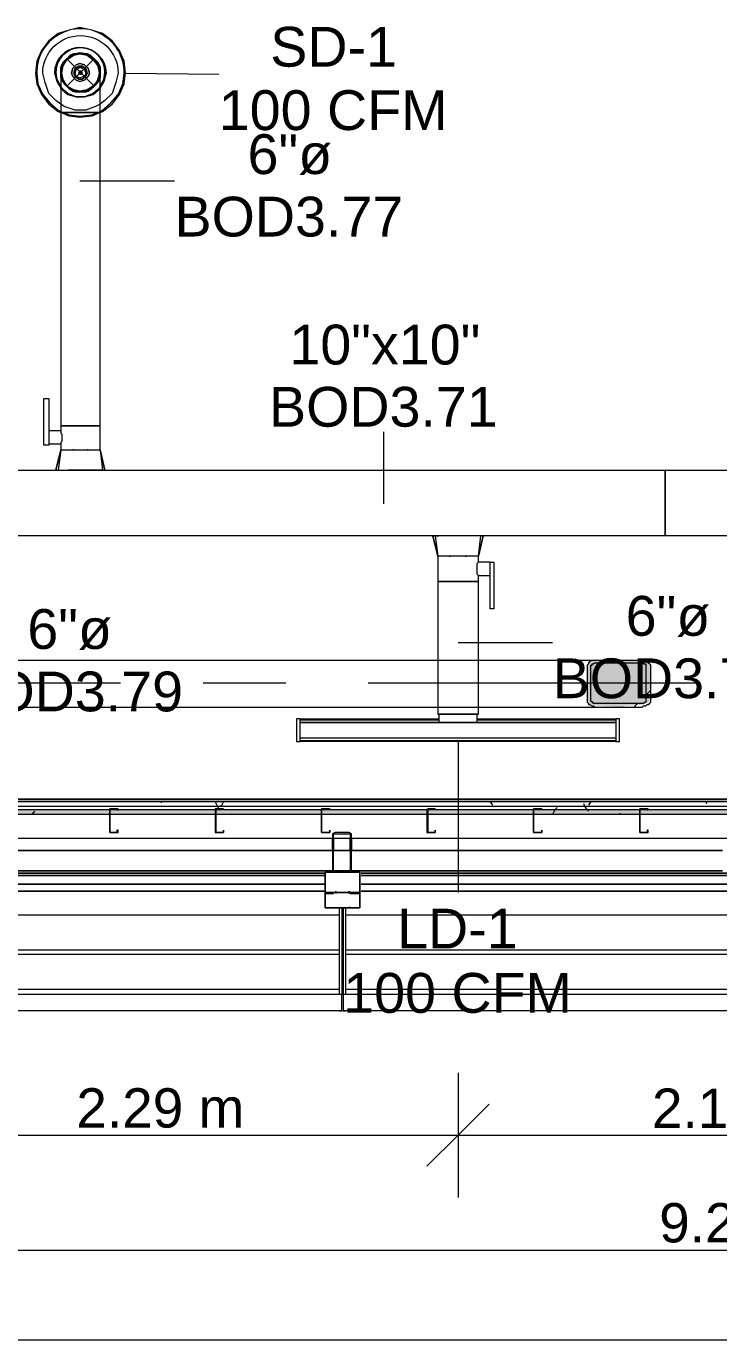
# Model space of a CAD drawing. Header units: metres. Extents: x 39 to 278, y -7 to 151.
# Drawn here: x 48.13 to 50.78, y 9 to 14.03 of the extents above; entities that cross this region are included whole.
import ezdxf

# ---------------------------------------------------------------- set-up
doc = ezdxf.new("R2010")
doc.units = ezdxf.units.M
doc.layers.add('HVAC - Ductos', color=5, linetype='Continuous', lineweight=50)
doc.layers.add('PDF_Geometry', color=7, linetype='Continuous', true_color=0xaaaaaa)
doc.layers.add('PDF_Solid Fills', color=7, linetype='Continuous', true_color=0xffffff)
doc.layers.add('PDF_Text', color=7, linetype='Continuous')
doc.styles.add('PDF Helvetica', font='')
doc.styles.get('PDF Helvetica').set_extended_font_data('Helvetica')

msp = doc.modelspace()

# ---------------------------------------------------------------- hatches: boundary and pattern name
at = {"layer": 'PDF_Solid Fills', "lineweight": 0, "transparency": 33554559}
msp.add_hatch(color=256, dxfattribs=at).paths.add_polyline_path([(50.28, 11.5947), (50.2754, 11.5855), (50.2754, 11.4435), (50.28, 11.4435), (50.28, 11.4343), (50.2937, 11.4343), (50.3075, 11.4297), (50.4172, 11.4251), (50.4175, 11.4251), (50.4175, 11.4297), (50.4908, 11.4343), (50.5046, 11.4389), (50.5137, 11.4435), (50.5183, 11.5901), (50.5046, 11.6039), (50.2846, 11.6039)])
h = msp.add_hatch(color=256, dxfattribs=at)
h.paths.add_polyline_path([(46.8196, 11.0127), (46.8196, 11.031), (45.1878, 11.031), (45.1878, 11.0127)])
h.paths.add_polyline_path([(104.0706, 11.0127), (106.0827, 11.0127), (106.0827, 11.031), (104.0706, 11.031)])
h.paths.add_polyline_path([(104.0659, 11.0127), (104.0659, 11.031), (101.2289, 11.031), (101.2289, 11.0127)])
h.paths.add_polyline_path([(101.2243, 11.0127), (101.2243, 11.031), (99.1984, 11.031), (99.1984, 11.0127)])
h.paths.add_polyline_path([(99.1938, 11.0127), (99.1938, 11.031), (96.3568, 11.031), (96.3568, 11.0127)])
h.paths.add_polyline_path([(96.3522, 11.0127), (96.3522, 11.031), (94.3263, 11.031), (94.3263, 11.0127)])
h.paths.add_polyline_path([(94.3217, 11.0127), (94.3217, 11.031), (93.5151, 11.031), (93.5151, 11.0127)])
h.paths.add_polyline_path([(93.5105, 11.0127), (93.5105, 11.031), (91.4846, 11.031), (91.4846, 11.0127)])
h.paths.add_polyline_path([(91.4801, 11.0127), (91.4801, 11.031), (89.4542, 11.031), (89.4542, 11.0127)])
h.paths.add_polyline_path([(89.4496, 11.0127), (89.4496, 11.031), (88.6429, 11.031), (88.6429, 11.0127)])
h.paths.add_polyline_path([(88.6383, 11.0127), (88.6383, 11.031), (86.6125, 11.031), (86.6125, 11.0127)])
h.paths.add_polyline_path([(86.6079, 11.0127), (86.6079, 11.031), (84.582, 11.031), (84.582, 11.0127)])
h.paths.add_polyline_path([(84.5774, 11.0127), (84.5774, 11.031), (83.7708, 11.031), (83.7708, 11.0127)])
h.paths.add_polyline_path([(83.7662, 11.0127), (83.7662, 11.031), (81.7404, 11.031), (81.7404, 11.0127)])
h.paths.add_polyline_path([(81.7358, 11.0127), (81.7358, 11.031), (78.8986, 11.031), (78.8986, 11.0127)])
h.paths.add_polyline_path([(78.894, 11.0127), (78.894, 11.031), (76.8682, 11.031), (76.8682, 11.0127)])
h.paths.add_polyline_path([(76.8636, 11.0127), (76.8636, 11.031), (74.0265, 11.031), (74.0265, 11.0127)])
h.paths.add_polyline_path([(74.0219, 11.0127), (74.0219, 11.031), (71.9961, 11.031), (71.9961, 11.0127)])
h.paths.add_polyline_path([(71.9915, 11.0127), (71.9915, 11.031), (71.1848, 11.031), (71.1848, 11.0127)])
h.paths.add_polyline_path([(71.1802, 11.0127), (71.1802, 11.031), (69.1543, 11.031), (69.1543, 11.0127)])
h.paths.add_polyline_path([(69.1497, 11.0127), (69.1497, 11.031), (67.1239, 11.031), (67.1239, 11.0127)])
h.paths.add_polyline_path([(67.1193, 11.0127), (67.1193, 11.031), (66.3127, 11.031), (66.3127, 11.0127)])
h.paths.add_polyline_path([(66.3081, 11.0127), (66.3081, 11.031), (64.2822, 11.031), (64.2822, 11.0127)])
h.paths.add_polyline_path([(64.2776, 11.0127), (64.2776, 11.031), (62.2518, 11.031), (62.2518, 11.0127)])
h.paths.add_polyline_path([(62.2472, 11.0127), (62.2472, 11.031), (61.4405, 11.031), (61.4405, 11.0127)])
h.paths.add_polyline_path([(61.436, 11.0127), (61.436, 11.031), (59.4101, 11.031), (59.4101, 11.0127)])
h.paths.add_polyline_path([(59.4055, 11.0127), (59.4055, 11.031), (56.5684, 11.031), (56.5684, 11.0127)])
h.paths.add_polyline_path([(56.5638, 11.0127), (56.5638, 11.031), (54.5379, 11.031), (54.5379, 11.0127)])
h.paths.add_polyline_path([(54.5333, 11.0127), (54.5333, 11.031), (51.6963, 11.031), (51.6963, 11.0127)])
h.paths.add_polyline_path([(51.6917, 11.0127), (51.6917, 11.031), (49.6658, 11.031), (49.6658, 11.0127)])
h.paths.add_polyline_path([(49.6612, 11.0127), (49.6612, 11.031), (48.8546, 11.031), (48.8546, 11.0127)])
h.paths.add_polyline_path([(48.85, 11.0127), (48.85, 11.031), (46.8241, 11.031), (46.8241, 11.0127)])
h = msp.add_hatch(color=256, dxfattribs=at)
h.paths.add_polyline_path([(49.3038, 10.9393), (49.3038, 10.9439), (49.2992, 10.9439)])
h.paths.add_polyline_path([(49.3038, 10.9347), (49.2992, 10.9347), (49.2992, 10.7926), (49.3725, 10.7926), (49.3725, 10.9347), (49.3679, 10.9347), (49.3679, 10.7972), (49.3038, 10.7972)])
h.paths.add_polyline_path([(49.3725, 10.9393), (49.3725, 10.9439), (49.3679, 10.9439)])
h.paths.add_polyline_path([(49.3633, 10.9393), (49.3633, 10.9439), (49.3083, 10.9439)])

# ---------------------------------------------------------------- linework, layer by layer
at = {"layer": 'HVAC - Ductos', "lineweight": 0}
for points in [[(48.2679, 12.4106), (48.2816, 12.4106), (48.2954, 12.4106), (48.3137, 12.4106), (48.332, 12.4106), (48.355, 12.4106), (48.3733, 12.4106), (48.387, 12.4106), (48.4008, 12.4106), (48.4054, 12.4106), (48.41, 12.4106), (48.41, 12.5023), (48.4054, 12.5023), (48.4008, 12.5023), (48.387, 12.5023), (48.3733, 12.5023), (48.355, 12.5023), (48.332, 12.5023), (48.3137, 12.5023), (48.2954, 12.5023), (48.2816, 12.5023), (48.2679, 12.5023), (48.2587, 12.5023), (48.2679, 12.5023), (48.2816, 12.5023), (48.2954, 12.5023), (48.3137, 12.5023), (48.332, 12.5023), (48.355, 12.5023), (48.3733, 12.5023), (48.387, 12.5023), (48.4008, 12.5023), (48.4054, 12.5023), (48.41, 12.5023), (48.41, 13.7031), (48.4191, 13.7077), (48.4558, 13.7352), (48.4833, 13.7719), (48.5016, 13.8131), (48.5062, 13.8543), (48.5016, 13.9002), (48.4833, 13.9414), (48.4558, 13.9781), (48.4191, 14.0056), (48.3779, 14.0193), (48.332, 14.0285), (48.2908, 14.0193), (48.2495, 14.0056), (48.2129, 13.9781), (48.1854, 13.9414), (48.167, 13.9002), (48.1625, 13.8543), (48.167, 13.8131), (48.1854, 13.7719), (48.2129, 13.7352), (48.2495, 13.7077), (48.2587, 13.7031), (48.2587, 12.5023), (48.2587, 12.4839), (48.2129, 12.4839), (48.2129, 12.4793), (48.2129, 12.4747), (48.2129, 12.4701), (48.2129, 12.4656), (48.2129, 12.4564), (48.2129, 12.4518), (48.2129, 12.4426), (48.2129, 12.4381), (48.2129, 12.4335), (48.2587, 12.4335), (48.2587, 12.4106), (48.2633, 12.4106), (48.2679, 12.4106), (48.277, 12.4106)], [(48.4054, 13.8864), (48.41, 13.8543), (48.4054, 13.8268), (48.387, 13.8039), (48.4054, 13.8268), (48.41, 13.8543), (48.41, 13.8498), (48.41, 13.836), (48.4008, 13.8176), (48.387, 13.8039), (48.3733, 13.7902), (48.355, 13.781), (48.332, 13.781), (48.3091, 13.7856), (48.3046, 13.7856), (48.2816, 13.8039), (48.2633, 13.8268), (48.2816, 13.8039), (48.3046, 13.7856), (48.332, 13.781), (48.3641, 13.7856), (48.3596, 13.7856), (48.332, 13.781), (48.3137, 13.781), (48.2954, 13.7902), (48.2816, 13.8039), (48.2679, 13.8176), (48.2587, 13.836), (48.2587, 13.8498), (48.2587, 13.8543), (48.2633, 13.8864), (48.2816, 13.9093), (48.3046, 13.9277), (48.332, 13.9323), (48.3641, 13.9277), (48.387, 13.9093), (48.3962, 13.891), (48.4054, 13.8727), (48.41, 13.8543), (48.4054, 13.836), (48.3962, 13.8176), (48.387, 13.8039), (48.3733, 13.7902), (48.355, 13.7856), (48.332, 13.781), (48.3137, 13.7856), (48.2954, 13.7902), (48.2816, 13.8039), (48.2725, 13.8176), (48.2633, 13.836), (48.2587, 13.8543), (48.2633, 13.8727), (48.2725, 13.891), (48.2816, 13.9093), (48.2954, 13.9185), (48.3137, 13.9277), (48.332, 13.9277), (48.355, 13.9277), (48.3733, 13.9185), (48.387, 13.9093), (48.3733, 13.9231), (48.355, 13.9277), (48.332, 13.9323), (48.3137, 13.9277), (48.2954, 13.9231), (48.2816, 13.9093), (48.2679, 13.8956), (48.2587, 13.8773), (48.2587, 13.8543), (48.2633, 13.8819)], [(48.2633, 13.8864), (48.2679, 13.8956), (48.2816, 13.9093), (48.2954, 13.9231), (48.3046, 13.9231), (48.3046, 13.9277), (48.3091, 13.9277), (48.3137, 13.9277), (48.332, 13.9323), (48.355, 13.9277), (48.3596, 13.9277), (48.3641, 13.9277), (48.3641, 13.9231), (48.3733, 13.9231), (48.387, 13.9093), (48.4008, 13.8956), (48.4054, 13.8864)], [(48.2679, 13.8314), (48.2633, 13.8543), (48.2679, 13.8819), (48.2816, 13.9048), (48.3091, 13.9231), (48.332, 13.9277), (48.3596, 13.9231), (48.3825, 13.9048), (48.4008, 13.8819), (48.4054, 13.8543), (48.4008, 13.8314), (48.41, 13.8543), (48.4008, 13.8819)], [(48.3, 13.9231), (48.2816, 13.9093), (48.2679, 13.8864), (48.2816, 13.9093), (48.3046, 13.9231), (48.3091, 13.9277), (48.332, 13.9323)], [(48.3046, 13.9231), (48.3046, 13.9277), (48.3091, 13.9277)], [(48.3091, 13.9231), (48.332, 13.9277), (48.3596, 13.9231)], [(48.3366, 13.9323), (48.3596, 13.9277), (48.3641, 13.9231), (48.387, 13.9093), (48.4008, 13.8864), (48.387, 13.9093), (48.3641, 13.9231)], [(48.3596, 13.9277), (48.3641, 13.9277), (48.3641, 13.9231)], [(48.2679, 13.8222), (48.2633, 13.8268), (48.2633, 13.8314), (48.2587, 13.8543), (48.2633, 13.8819), (48.2633, 13.8864)], [(48.2587, 13.8498), (48.2587, 13.8543), (48.2587, 13.8773), (48.2633, 13.8819), (48.2633, 13.8864), (48.2679, 13.8864), (48.2633, 13.8864), (48.2633, 13.8819)], [(48.2587, 13.8543), (48.2587, 13.8543)], [(48.2587, 13.8543), (48.2633, 13.8268), (48.2587, 13.8543)], [(48.2587, 13.8543), (48.2587, 13.8498), (48.2587, 13.8314), (48.2587, 13.8039), (48.2587, 13.7627), (48.2587, 13.7214), (48.2587, 13.7031), (48.2679, 13.7031), (48.2816, 13.7031), (48.2954, 13.7031), (48.3137, 13.7031), (48.332, 13.7031), (48.355, 13.7031), (48.3733, 13.7031), (48.387, 13.7031), (48.4008, 13.7031), (48.4054, 13.7031), (48.41, 13.7031), (48.41, 13.7489), (48.41, 13.7856), (48.41, 13.8222), (48.41, 13.8452), (48.41, 13.8543)], [(48.4054, 13.8819), (48.4054, 13.8864), (48.4008, 13.8864), (48.4054, 13.8864), (48.4054, 13.8819), (48.41, 13.8773), (48.41, 13.8543), (48.41, 13.8498)], [(48.41, 13.8543), (48.41, 13.8543)], [(48.5062, 13.8543), (48.8637, 13.8498)], [(48.3641, 13.7902), (48.387, 13.8039), (48.4008, 13.8268), (48.3825, 13.8039), (48.3596, 13.7902), (48.332, 13.7856), (48.3091, 13.7902), (48.2816, 13.8039), (48.2679, 13.8268), (48.2816, 13.8039), (48.3046, 13.7902)], [(48.3046, 13.7856), (48.332, 13.781), (48.3641, 13.7856), (48.387, 13.8039), (48.3641, 13.7856)], [(48.4054, 13.8314), (48.4054, 13.8268), (48.4008, 13.8222)], [(48.3046, 13.7856), (48.3046, 13.7856)], [(48.3641, 13.7856), (48.3641, 13.7856)], [(48.41, 13.7352), (48.3916, 13.726), (48.355, 13.7122), (48.3137, 13.7122), (48.2725, 13.726), (48.2587, 13.7352)], [(48.2587, 13.7077), (48.2908, 13.6939), (48.332, 13.6893), (48.3779, 13.6939), (48.41, 13.7077)], [(48.41, 13.7031), (48.3779, 13.6893), (48.332, 13.6847), (48.2908, 13.6893), (48.2587, 13.7031)], [(48.41, 13.7031), (48.4054, 13.7031), (48.4008, 13.7031), (48.387, 13.7031), (48.3733, 13.7031), (48.355, 13.7031), (48.332, 13.7031), (48.3137, 13.7031), (48.2954, 13.7031), (48.2816, 13.7031), (48.2679, 13.7031), (48.2587, 13.7031)], [(48.332, 13.4418), (48.6941, 13.4418)], [(48.2587, 12.4839), (48.2587, 12.4793), (48.2587, 12.4747), (48.2633, 12.4701), (48.2633, 12.461), (48.2633, 12.4518), (48.2633, 12.4426), (48.2587, 12.4381), (48.2587, 12.4335)], [(49.4962, 12.2043), (49.4962, 12.4793)], [(48.2403, 12.3327), (48.2587, 12.4106), (48.2403, 12.3327), (48.2449, 12.3327), (48.2495, 12.3327), (48.2587, 12.3327)], [(48.2587, 12.4106), (48.2495, 12.3327)], [(48.2633, 12.4106), (48.2633, 12.4106)], [(48.4008, 12.4106), (48.4054, 12.4106), (48.41, 12.4106), (48.4191, 12.3327), (48.4054, 12.3327), (48.387, 12.3327), (48.3825, 12.3327), (48.3779, 12.3327), (48.3687, 12.3327), (48.355, 12.3327), (48.3504, 12.3327), (48.3458, 12.3327), (48.3229, 12.3327), (48.3183, 12.3327), (48.3137, 12.3327), (48.3, 12.3327), (48.2908, 12.3327), (48.2862, 12.3327)], [(48.3, 12.4106), (48.3046, 12.4106), (48.3091, 12.4106), (48.3046, 12.4106)], [(48.332, 12.4106), (48.3366, 12.4106)], [(48.3641, 12.4106), (48.3596, 12.4106), (48.3641, 12.4106), (48.3687, 12.4106)], [(48.387, 12.4106), (48.387, 12.4106)], [(48.4283, 12.3327), (48.41, 12.4106), (48.4283, 12.3327)], [(48.2403, 12.3327), (48.2403, 12.3327)], [(48.2633, 12.3327), (48.2816, 12.3327)], [(48.4237, 12.3327), (48.4283, 12.3327)], [(48.4283, 12.3327), (48.4283, 12.3327)], [(48.4283, 12.3327), (48.4283, 12.3327)], [(51.8704, 12.0806), (50.8621, 12.0806), (50.5733, 12.0806), (50.5733, 12.3327), (50.8621, 12.3327), (50.8621, 12.0806), (50.8621, 12.3327), (52.1271, 12.3327), (52.1271, 12.0806), (51.9346, 12.0806)], [(49.6842, 12.0806), (49.7025, 12.0027), (49.6842, 12.0806)], [(49.73, 12.0806), (49.7254, 12.0806), (49.7071, 12.0806), (49.6979, 12.0806), (49.6933, 12.0806), (49.7025, 12.0027)], [(49.6979, 12.0806), (49.7071, 12.0806)], [(49.8721, 12.0806), (49.8766, 12.0806), (49.8583, 12.0027), (49.8538, 12.0027), (49.8492, 12.0027), (49.8446, 12.0027), (49.8354, 12.0027), (49.8171, 12.0027), (49.7987, 12.0027), (49.7804, 12.0027), (49.7621, 12.0027), (49.7437, 12.0027), (49.7254, 12.0027), (49.7162, 12.0027), (49.7116, 12.0027), (49.7071, 12.0027), (49.7025, 12.0027), (49.7025, 11.9064), (49.7071, 11.9064), (49.7162, 11.9064), (49.7254, 11.9064), (49.7437, 11.9064), (49.7621, 11.9064), (49.7804, 11.9064), (49.7987, 11.9064), (49.8171, 11.9064), (49.8354, 11.9064), (49.8446, 11.9064), (49.8538, 11.9064), (49.8583, 11.9064), (49.8538, 11.9064), (49.8446, 11.9064), (49.8354, 11.9064), (49.8171, 11.9064), (49.7987, 11.9064), (49.7804, 11.9064), (49.7621, 11.9064), (49.7437, 11.9064), (49.7254, 11.9064), (49.7162, 11.9064), (49.7071, 11.9064), (49.7025, 11.9064), (49.7025, 11.3977), (49.7071, 11.3977), (49.7162, 11.3977), (49.7254, 11.3977), (49.7437, 11.3977), (49.7621, 11.3977), (49.7804, 11.3977), (49.7987, 11.3977), (49.8171, 11.3977), (49.8354, 11.3977), (49.8446, 11.3977), (49.8538, 11.3977), (49.8583, 11.3977), (49.8583, 11.9064), (49.8583, 11.9293), (49.9041, 11.9293), (49.9041, 11.9339), (49.9041, 11.9431), (49.9041, 11.9477), (49.9041, 11.9523), (49.9041, 11.9614), (49.9041, 11.966), (49.9041, 11.9705), (49.9041, 11.9751), (49.9041, 11.9797), (49.8583, 11.9797), (49.8583, 12.0027), (49.8675, 12.0806)], [(49.7621, 12.0806), (49.7575, 12.0806), (49.7483, 12.0806), (49.7391, 12.0806), (49.7346, 12.0806)], [(49.7941, 12.0806), (49.7666, 12.0806)], [(49.8583, 12.0027), (49.8766, 12.0806), (49.8721, 12.0806), (49.8629, 12.0806), (49.8538, 12.0806), (49.8354, 12.0806), (49.8262, 12.0806), (49.8216, 12.0806), (49.8125, 12.0806), (49.8033, 12.0806), (49.7987, 12.0806)], [(49.8583, 11.9293), (49.8538, 11.9339), (49.8538, 11.9431), (49.8538, 11.9477), (49.8538, 11.9569), (49.8538, 11.966), (49.8538, 11.9751), (49.8583, 11.9797)], [(49.7804, 11.6727), (50.1425, 11.6727)], [(49.1754, 11.3472), (49.1754, 11.3564), (49.1754, 11.3747), (49.1754, 11.3793), (49.7071, 11.3793)], [(49.8538, 11.3977), (49.8583, 11.3977)], [(49.8538, 11.3793), (50.3854, 11.3793), (50.3854, 11.3747), (50.3854, 11.3564), (50.3854, 11.3472)], [(49.7071, 11.3747), (49.1754, 11.3747)], [(49.1754, 11.3518), (49.1754, 11.3564), (49.1754, 11.361)], [(50.3854, 11.3747), (49.8538, 11.3747)], [(50.3854, 11.361), (50.3854, 11.3564), (50.3854, 11.3518)], [(50.3854, 11.3243), (50.3854, 11.3151), (50.3854, 11.2968), (50.3854, 11.2923), (49.1754, 11.2923), (49.1754, 11.2968), (49.1754, 11.3151), (49.1754, 11.3243)], [(49.1754, 11.3105), (49.1754, 11.3151), (49.1754, 11.3197)], [(49.1754, 11.2968), (50.3854, 11.2968)], [(49.7804, 11.2923), (49.7804, 10.7147)], [(50.3854, 11.3197), (50.3854, 11.3151), (50.3854, 11.3105)]]:
    msp.add_lwpolyline(points, dxfattribs=at)
for points in [[(48.41, 13.7077), (48.4191, 13.7122), (48.4512, 13.7397), (48.4788, 13.7719), (48.497, 13.8131), (48.5016, 13.8543, 1.013803), (48.167, 13.8543), (48.1716, 13.8131), (48.19, 13.7719), (48.2175, 13.7397), (48.2495, 13.7122), (48.2587, 13.7077)], [(48.2587, 13.7352), (48.2403, 13.7489), (48.2129, 13.7765), (48.1992, 13.8176), (48.19, 13.8543, -0.994134), (48.4788, 13.8543), (48.4696, 13.8176), (48.4558, 13.7765), (48.4283, 13.7489), (48.41, 13.7352)]]:
    msp.add_lwpolyline(points, format="xyb", dxfattribs=at)
for points in [[(48.4329, 13.8543), (48.4237, 13.8222), (48.41, 13.7993, 1.38958), (48.2358, 13.8543, -0.990107)], [(48.2403, 13.8543), (48.2449, 13.8222), (48.2587, 13.8039, -1.403685), (48.4283, 13.8543), (48.4237, 13.8222), (48.41, 13.8039, 1.403233)]]:
    msp.add_lwpolyline(points, format="xyb", close=True, dxfattribs=at)
for points in [[(48.4054, 13.8864), (48.387, 13.9093), (48.4008, 13.8956), (48.4054, 13.8773), (48.41, 13.8543), (48.4054, 13.8819)], [(48.2358, 13.8543), (48.2449, 13.8222), (48.2587, 13.7993), (48.2449, 13.8222)], [(48.3046, 13.8727), (48.3, 13.8543), (48.3046, 13.8727), (48.3183, 13.8864), (48.332, 13.891), (48.3504, 13.8864), (48.3641, 13.8727), (48.3687, 13.8543), (48.3641, 13.8727), (48.3504, 13.8864), (48.332, 13.891), (48.3183, 13.8864)], [(48.3641, 13.8406), (48.3687, 13.8543), (48.3641, 13.8406), (48.3504, 13.8268), (48.332, 13.8222), (48.3183, 13.8268), (48.3046, 13.8406), (48.3, 13.8543), (48.3046, 13.8406), (48.3183, 13.8268), (48.332, 13.8222), (48.3504, 13.8268)], [(48.3137, 13.8727), (48.3091, 13.8543), (48.3137, 13.8727), (48.3275, 13.8819), (48.3412, 13.8819), (48.355, 13.8727), (48.3596, 13.8543), (48.355, 13.8727), (48.3412, 13.8773), (48.3275, 13.8773)], [(48.355, 13.8406), (48.3596, 13.8543), (48.355, 13.8406), (48.3412, 13.8314), (48.3275, 13.8314), (48.3137, 13.8406), (48.3091, 13.8543), (48.3137, 13.8406), (48.3275, 13.8314), (48.3412, 13.8314)], [(48.3504, 13.8406), (48.332, 13.836), (48.3183, 13.8406), (48.3137, 13.8543), (48.3183, 13.8681), (48.332, 13.8773), (48.3504, 13.8681), (48.355, 13.8543)], [(48.332, 13.8589), (48.3275, 13.8543), (48.332, 13.8635), (48.3366, 13.8635), (48.3412, 13.8543), (48.3366, 13.8589)], [(48.3366, 13.8498), (48.3412, 13.8543), (48.3366, 13.8498), (48.332, 13.8498), (48.3275, 13.8543), (48.332, 13.8498)], [(48.2633, 13.7947), (48.2862, 13.7765), (48.3183, 13.7627), (48.3504, 13.7627), (48.3825, 13.7765), (48.4054, 13.7947), (48.41, 13.8039), (48.4054, 13.7947), (48.3825, 13.7765), (48.3504, 13.7627), (48.3183, 13.7627), (48.2862, 13.7765), (48.2633, 13.7947), (48.2587, 13.8039)], [(48.41, 13.7947), (48.3825, 13.7719), (48.3504, 13.7627), (48.3183, 13.7627), (48.2862, 13.7719), (48.2587, 13.7947), (48.2587, 13.7993), (48.2587, 13.7947), (48.2862, 13.7719), (48.3183, 13.7627), (48.3504, 13.7627), (48.3825, 13.7719), (48.41, 13.7947), (48.41, 13.7993)], [(48.1946, 12.6077), (48.2129, 12.6077), (48.2129, 12.4289), (48.1946, 12.4289)], [(48.0616, 12.3327), (50.5733, 12.3327), (50.5733, 12.0806), (48.0616, 12.0806)], [(49.6887, 12.0806), (49.6842, 12.0806)], [(49.7483, 12.0027), (49.7529, 12.0027)], [(49.8079, 12.0027), (49.8125, 12.0027)], [(49.9179, 11.801), (49.9041, 11.801), (49.9041, 11.9797), (49.9179, 11.9797)], [(49.1616, 11.2923), (49.1754, 11.2923), (49.1754, 11.3793), (49.1616, 11.3793)], [(49.7071, 11.3655), (49.7162, 11.3655), (49.7254, 11.3655), (49.7437, 11.3655), (49.7621, 11.3655), (49.7804, 11.3655), (49.7987, 11.3655), (49.8171, 11.3655), (49.8354, 11.3655), (49.8446, 11.3655), (49.8538, 11.3655), (49.8538, 11.3977), (49.8446, 11.3977), (49.8354, 11.3977), (49.8171, 11.3977), (49.7987, 11.3977), (49.7804, 11.3977), (49.7621, 11.3977), (49.7437, 11.3977), (49.7254, 11.3977), (49.7162, 11.3977), (49.7071, 11.3977)], [(50.3992, 11.2923), (50.3992, 11.3793), (50.3854, 11.3793), (50.3854, 11.2923)], [(49.1754, 11.3655), (50.3854, 11.3655), (49.1754, 11.3655), (50.3854, 11.3655), (50.3854, 11.306), (49.1754, 11.306)]]:
    msp.add_lwpolyline(points, close=True, dxfattribs=at)
at = {"layer": 'HVAC - Ductos', "color": 252, "lineweight": 0, "true_color": 0x939598}
for points in [[(49.7804, 10.0227), (49.7804, 9.7843), (49.7804, 9.5459)], [(49.8995, 9.9035), (49.7804, 9.7843), (49.6612, 9.6651)], [(46.0312, 9.7843), (47.4933, 9.7843), (49.7804, 9.7843), (51.9025, 9.7843), (54.3042, 9.7843), (55.4684, 9.7843), (56.6875, 9.7843), (58.6217, 9.7843), (61.1747, 9.7843), (63.3747, 9.7843), (64.6672, 9.7843), (66.1614, 9.7843), (68.1689, 9.7843), (70.4377, 9.7843), (72.5553, 9.7843), (75.3557, 9.7843), (77.8216, 9.7843), (80.3058, 9.7843), (82.3866, 9.7843), (84.2612, 9.7843), (86.0533, 9.7843), (87.2496, 9.7843), (89.5413, 9.7843)], [(46.0312, 9.3443), (55.4684, 9.3443), (64.6672, 9.3443), (73.8707, 9.3443), (86.0533, 9.3443), (95.2704, 9.3443), (104.7077, 9.3443)], [(46.0312, 9.0005), (104.7077, 9.0005)]]:
    msp.add_lwpolyline(points, dxfattribs=at)
at = {"layer": 'PDF_Geometry', "color": 8, "lineweight": 0, "true_color": 0x808080}
msp.add_lwpolyline([(48.3962, 13.9002), (48.3596, 13.9277), (48.3091, 13.9277), (48.2725, 13.9002), (48.2587, 13.8543), (48.2725, 13.8131), (48.3091, 13.7856), (48.3596, 13.7856), (48.3962, 13.8131), (48.41, 13.8543)], close=True, dxfattribs=at)
for points in [[(48.2816, 13.9093), (48.387, 13.8039)], [(48.387, 13.9093), (48.2816, 13.8039)]]:
    msp.add_lwpolyline(points, dxfattribs=at)
at = {"layer": 'PDF_Geometry', "lineweight": 0}
for points in [[(50.3075, 11.6039), (46.5995, 11.6039)], [(48.4879, 11.5168), (47.2137, 11.5168)], [(49.1204, 11.5168), (48.8041, 11.5168)], [(50.7062, 11.5168), (49.4366, 11.5168)], [(50.5, 11.471), (50.5183, 11.4893)], [(50.4541, 11.4251), (50.4679, 11.4389)], [(46.5995, 11.4251), (50.3075, 11.4251)], [(45.1878, 11.0631), (106.0827, 11.0631)], [(45.1878, 11.0447), (106.0827, 11.0447)], [(46.3704, 11.0631), (55.3675, 11.0631)], [(55.3675, 11.0631), (46.3704, 11.0631)], [(46.3704, 11.0631), (55.3675, 11.0631)], [(55.3675, 11.0631), (46.3704, 11.0631)], [(46.3704, 11.0631), (55.3675, 11.0631)], [(46.3704, 11.0631), (55.3675, 11.0631)], [(46.3704, 11.0631), (55.3675, 11.0631)], [(55.3675, 11.0631), (46.3704, 11.0631)], [(46.3704, 11.0631), (55.3675, 11.0631)], [(55.3675, 11.0631), (46.3704, 11.0631)], [(48.85, 11.031), (48.4466, 11.031), (48.0387, 11.031), (47.6354, 11.031), (47.2274, 11.031), (46.8241, 11.031)], [(49.6612, 11.031), (49.2579, 11.031), (48.8546, 11.031)], [(51.6917, 11.031), (51.2883, 11.031), (50.8804, 11.031), (50.4771, 11.031), (50.0691, 11.031), (49.6658, 11.031)], [(48.85, 11.0127), (48.4466, 11.0127), (48.0387, 11.0127), (47.6354, 11.0127), (47.2274, 11.0127), (46.8241, 11.0127)], [(51.6917, 11.0127), (51.2883, 11.0127), (50.8804, 11.0127), (50.4771, 11.0127), (50.0691, 11.0127), (49.6658, 11.0127), (49.2579, 11.0127), (48.8546, 11.0127)], [(106.0827, 10.921), (45.1878, 10.921)], [(49.2992, 10.8751), (49.2992, 10.921)], [(49.3038, 10.921), (49.3038, 10.8751)], [(49.3679, 10.8751), (49.3679, 10.921)], [(49.3725, 10.921), (49.3725, 10.8751)], [(49.3679, 10.8431), (49.3725, 10.8477)], [(49.3175, 10.7926), (49.3221, 10.7972)], [(49.2716, 10.7147), (49.2716, 10.7147)], [(49.2716, 10.7147), (49.2716, 10.7147)], [(49.2716, 10.7101), (49.2716, 10.7101)], [(49.2716, 10.7101), (49.2716, 10.7101)], [(49.3129, 10.7101), (49.3129, 10.7147), (49.3129, 10.7193)], [(49.3129, 10.7101), (49.3129, 10.7147), (49.3129, 10.7193)], [(49.3129, 10.7193), (49.3129, 10.7147), (49.3129, 10.7101)], [(49.3129, 10.7193), (49.3129, 10.7147), (49.3129, 10.7101)], [(49.3633, 10.7101), (49.3633, 10.7147), (49.3633, 10.7193)], [(49.3633, 10.7101), (49.3633, 10.7147), (49.3633, 10.7193)], [(49.3633, 10.7101), (49.3633, 10.7147), (49.3633, 10.7193)], [(49.3633, 10.7101), (49.3633, 10.7147), (49.3633, 10.7193)], [(49.4046, 10.7147), (49.4046, 10.7147)], [(49.4046, 10.7147), (49.4046, 10.7147)], [(49.4046, 10.7101), (49.4046, 10.7101)], [(49.4046, 10.7101), (49.4046, 10.7101)], [(46.2696, 10.3251), (46.2696, 10.6551), (46.2558, 10.6551), (46.2696, 10.6551), (46.2741, 10.6551), (46.2741, 10.3251), (46.2696, 10.3251), (49.3404, 10.3251), (49.3358, 10.3251), (52.4067, 10.3251), (52.4021, 10.3251), (55.4729, 10.3251), (55.4684, 10.3251), (58.5392, 10.3251), (58.5347, 10.3251), (61.6101, 10.3251), (61.601, 10.3251), (64.6764, 10.3251), (64.6718, 10.3251), (67.7427, 10.3251), (67.7381, 10.3251), (70.8089, 10.3251)], [(46.2833, 10.3251), (49.3266, 10.3251), (49.3266, 10.6551), (49.3358, 10.6551), (49.3404, 10.6551), (49.3404, 10.3251), (49.3404, 10.3068), (49.3404, 10.2931), (49.3404, 10.2793), (49.3404, 10.2701), (49.3404, 10.2609), (46.2696, 10.2609)], [(49.3266, 10.6277), (46.2833, 10.6277)], [(49.3129, 10.6551), (49.3129, 10.6551)], [(49.3129, 10.6551), (49.3129, 10.6551)], [(49.3175, 10.6551), (49.3129, 10.6551), (49.3175, 10.6551)], [(49.3129, 10.6551), (49.3129, 10.6551)], [(49.3129, 10.6551), (49.3129, 10.6551)], [(49.3175, 10.6551), (49.3129, 10.6551), (49.3175, 10.6551)], [(49.3266, 10.6551), (49.3358, 10.6551), (49.3404, 10.6551)], [(49.3266, 10.6551), (49.3266, 10.6551)], [(49.3266, 10.6551), (49.3266, 10.6551)], [(49.3495, 10.6551), (49.3495, 10.3251), (52.3929, 10.3251), (52.3929, 10.6551), (52.4021, 10.6551), (52.4067, 10.6551), (52.4067, 10.3251), (52.4067, 10.3068), (52.4067, 10.2931), (52.4067, 10.2793), (52.4067, 10.2701), (52.4067, 10.2609), (49.3358, 10.2609), (49.3358, 10.2701), (49.3358, 10.2793), (49.3358, 10.2931), (49.3358, 10.3068), (49.3358, 10.3251), (49.3404, 10.3251)], [(49.3358, 10.6551), (49.3358, 10.3251)], [(52.3929, 10.6277), (49.3495, 10.6277)], [(46.2833, 10.4947), (49.3266, 10.4947)], [(49.3266, 10.4764), (46.2833, 10.4764)], [(49.3495, 10.4947), (52.3929, 10.4947)], [(52.3929, 10.4764), (49.3495, 10.4764)], [(49.3404, 10.4627), (49.3404, 10.4581)], [(46.2833, 10.3435), (49.3266, 10.3435)], [(49.3495, 10.3435), (52.3929, 10.3435)], [(49.3266, 10.2609), (49.3358, 10.2609)], [(49.3266, 10.2609), (49.3266, 10.2609)], [(49.3358, 10.2609), (49.3358, 10.2609)], [(49.3404, 10.2609), (49.3495, 10.2609)], [(49.3404, 10.2609), (49.3404, 10.2609)], [(49.3495, 10.2609), (49.3495, 10.2609)]]:
    msp.add_lwpolyline(points, dxfattribs=at)
for points in [[(50.3075, 11.6039), (50.2983, 11.6039), (50.2937, 11.6039), (50.2846, 11.5993), (50.28, 11.5947), (50.28, 11.5901), (50.2754, 11.5855), (50.2754, 11.581), (50.2754, 11.4527), (50.2754, 11.4435), (50.28, 11.4389), (50.28, 11.4343), (50.2846, 11.4343), (50.2937, 11.4297), (50.2983, 11.4297), (50.3075, 11.4251), (50.4862, 11.4251), (50.4908, 11.4297), (50.5, 11.4297), (50.5046, 11.4343), (50.5092, 11.4343), (50.5137, 11.4389), (50.5183, 11.4435), (50.5183, 11.4527), (50.5183, 11.581), (50.5183, 11.5855), (50.5137, 11.5901), (50.5092, 11.5947), (50.5046, 11.5993), (50.5, 11.6039), (50.4908, 11.6039), (50.4862, 11.6039)], [(50.2891, 11.4527), (50.2891, 11.581), (50.2891, 11.5855), (50.2937, 11.5855), (50.2937, 11.5901), (50.2983, 11.5901), (50.3029, 11.5947), (50.3075, 11.5947), (50.4862, 11.5947), (50.4908, 11.5947), (50.4908, 11.5901), (50.4954, 11.5901), (50.5, 11.5901), (50.5, 11.5855), (50.5, 11.581), (50.5, 11.4527), (50.5, 11.4481), (50.5, 11.4435), (50.4954, 11.4435), (50.4908, 11.4389), (50.4862, 11.4389), (50.3075, 11.4389), (50.3029, 11.4389), (50.2983, 11.4389), (50.2983, 11.4435), (50.2937, 11.4435), (50.2891, 11.4481)], [(46.3704, 11.0722), (55.3675, 11.0722)], [(46.3704, 11.0722), (55.3675, 11.0722)], [(48.4788, 11.0355), (48.4466, 11.0355), (48.4466, 11.031), (48.4466, 10.9439), (48.4788, 10.9439), (48.4788, 10.9531), (48.4742, 10.9531), (48.4742, 10.9439), (48.4466, 10.9439), (48.4466, 11.031), (48.4466, 11.0355), (48.4742, 11.0355), (48.4742, 11.031), (48.4788, 11.031)], [(48.8821, 11.0355), (48.8546, 11.0355), (48.85, 11.0355), (48.85, 11.031), (48.85, 10.9439), (48.8546, 10.9439), (48.8821, 10.9439), (48.8821, 10.9531), (48.8821, 10.9439), (48.8546, 10.9439), (48.8546, 11.031), (48.8546, 11.0355), (48.8821, 11.0355), (48.8821, 11.031)], [(49.29, 11.0355), (49.2579, 11.0355), (49.2579, 11.031), (49.2579, 10.9439), (49.29, 10.9439), (49.29, 10.9531), (49.29, 10.9439), (49.2579, 10.9439), (49.2579, 11.031), (49.2579, 11.0355), (49.29, 11.0355), (49.29, 11.031)], [(49.6933, 11.0355), (49.6658, 11.0355), (49.6612, 11.031), (49.6612, 10.9439), (49.6658, 10.9439), (49.6933, 10.9439), (49.6933, 10.9531), (49.6933, 10.9439), (49.6658, 10.9439), (49.6658, 11.031), (49.6658, 11.0355), (49.6933, 11.0355), (49.6933, 11.031)], [(50.1012, 11.0355), (50.0691, 11.0355), (50.0691, 11.031), (50.0691, 10.9439), (50.1012, 10.9439), (50.1012, 10.9531), (50.1012, 10.9439), (50.0691, 10.9439), (50.0691, 11.031), (50.0691, 11.0355), (50.1012, 11.0355), (50.1012, 11.031)], [(50.5092, 11.0355), (50.4771, 11.0355), (50.4771, 11.031), (50.4771, 10.9439), (50.5092, 10.9439), (50.5092, 10.9531), (50.5046, 10.9531), (50.5046, 10.9439), (50.4771, 10.9439), (50.4771, 11.031), (50.4771, 11.0355), (50.5046, 11.0355), (50.5046, 11.031), (50.5092, 11.031)], [(49.3725, 10.9347), (49.3725, 10.9393), (49.3633, 10.9439), (49.3083, 10.9439), (49.2992, 10.9393), (49.2992, 10.9347), (49.2992, 10.8018), (49.2992, 10.7926), (49.3083, 10.7926), (49.3633, 10.7926), (49.3725, 10.7926), (49.3725, 10.8018)], [(49.3083, 10.9393), (49.3633, 10.9393), (49.3679, 10.9393), (49.3679, 10.9347), (49.3679, 10.8018), (49.3679, 10.7972), (49.3633, 10.7972), (49.3083, 10.7972), (49.3038, 10.7972), (49.3038, 10.8018), (49.3038, 10.9347), (49.3038, 10.9393)], [(47.8416, 10.8751), (49.2992, 10.8751)], [(49.3038, 10.8751), (49.3358, 10.8751)], [(49.3358, 10.8751), (49.3679, 10.8751)], [(49.3725, 10.8751), (50.7933, 10.8751)], [(49.2716, 10.7881), (47.8004, 10.7881)], [(49.2716, 10.7789), (47.8004, 10.7789)], [(49.2992, 10.7972), (47.8416, 10.7972)], [(49.2716, 10.7926), (49.3038, 10.7926), (49.2716, 10.7926), (49.2716, 10.7881), (49.2716, 10.7193), (49.2716, 10.7147), (49.2716, 10.7101), (49.2716, 10.6597), (49.2716, 10.6551), (49.2716, 10.6597), (49.2716, 10.7101), (49.2716, 10.7147), (49.2716, 10.7193), (49.2716, 10.7881)], [(49.3495, 10.6551), (49.3404, 10.6551), (49.3495, 10.6551), (49.3633, 10.6551), (49.3541, 10.6551), (49.3633, 10.6551), (49.3129, 10.6551), (49.2716, 10.6551), (49.3129, 10.6551), (49.3038, 10.6551), (49.3129, 10.6551), (49.3633, 10.6551), (49.3679, 10.6551), (49.3725, 10.6551), (49.3679, 10.6551), (49.3633, 10.6551), (49.4046, 10.6551), (49.4046, 10.6597), (49.4046, 10.7101), (49.4046, 10.7147), (49.4046, 10.7193), (49.4046, 10.7881), (49.4046, 10.7926), (49.3725, 10.7926), (49.4046, 10.7926), (49.4046, 10.7881), (49.4046, 10.7193), (49.4046, 10.7147), (49.4046, 10.7101), (49.4046, 10.6597), (49.4046, 10.6551), (49.3633, 10.6551), (49.3679, 10.6551), (49.3725, 10.6551), (49.3679, 10.6551), (49.3633, 10.6551), (49.3129, 10.6551), (49.3038, 10.6551), (49.3129, 10.6551), (49.3266, 10.6551), (49.3129, 10.6551), (49.3633, 10.6551), (49.3541, 10.6551), (49.3633, 10.6551)], [(49.3358, 10.7972), (49.3038, 10.7972)], [(49.3679, 10.7972), (49.3358, 10.7972)], [(50.7933, 10.7972), (49.3725, 10.7972)], [(50.8667, 10.7881), (49.4092, 10.7881)], [(50.8667, 10.7789), (49.4092, 10.7789)], [(49.2716, 10.7468), (47.8004, 10.7468)], [(50.8667, 10.7468), (49.4092, 10.7468)], [(46.3383, 10.7193), (47.8004, 10.7193), (49.2716, 10.7193), (47.8004, 10.7193)], [(49.2716, 10.7147), (49.4046, 10.7147)], [(49.3038, 10.7101), (49.2716, 10.7101)], [(49.3129, 10.7193), (49.3129, 10.7147), (49.3129, 10.7101), (49.3129, 10.7147)], [(49.3129, 10.7101), (49.3129, 10.7147), (49.3129, 10.7193), (49.3129, 10.7147)], [(49.3633, 10.7193), (49.3633, 10.7147), (49.3633, 10.7101), (49.3633, 10.7147)], [(49.3633, 10.7193), (49.3633, 10.7147), (49.3633, 10.7101), (49.3633, 10.7147)], [(49.4046, 10.7101), (49.3679, 10.7101)], [(50.8667, 10.7193), (52.3379, 10.7193), (50.8667, 10.7193), (49.4092, 10.7193)], [(49.3358, 10.6277), (49.3404, 10.6277)], [(49.3633, 10.6597), (49.3633, 10.6551)], [(49.3633, 10.6597), (49.3633, 10.6551)], [(49.3404, 10.4947), (49.3358, 10.4947)], [(49.3358, 10.4764), (49.3404, 10.4764)], [(49.3404, 10.3435), (49.3358, 10.3435)]]:
    msp.add_lwpolyline(points, close=True, dxfattribs=at)
at = {"layer": 'PDF_Geometry', "color": 254, "lineweight": 0, "true_color": 0xeaeaea}
for points in [[(48.1579, 11.0264), (48.1487, 11.0127)], [(48.6437, 11.0631), (48.6437, 11.0585)], [(48.8637, 11.0355), (48.8592, 11.0447), (48.85, 11.0631)], [(48.8821, 11.0631), (48.8729, 11.0447), (48.8683, 11.0447)], [(49.9133, 11.0493), (49.9041, 11.0631)], [(50.1608, 11.0401), (50.1517, 11.031), (50.1425, 11.0127)], [(50.28, 11.0264), (50.2754, 11.031), (50.2662, 11.0447), (50.2617, 11.0539)], [(50.2891, 11.0631), (50.28, 11.0493)], [(50.7337, 11.0539), (50.7291, 11.0631)], [(50.4038, 11.0127), (50.3992, 11.0173)]]:
    msp.add_lwpolyline(points, dxfattribs=at)
at = {"layer": 'PDF_Geometry', "color": 254, "lineweight": 0, "true_color": 0xd2d2d2}
for points in [[(49.6796, 11.0355), (49.6842, 11.0355)], [(49.6612, 11.0173), (49.6658, 11.0173)], [(48.4604, 10.9439), (48.465, 10.9439)], [(50.0921, 10.9439), (50.0921, 10.9439)], [(50.1012, 10.9485), (50.1012, 10.9485)], [(50.4771, 10.9439), (50.4771, 10.9439)]]:
    msp.add_lwpolyline(points, dxfattribs=at)

# ---------------------------------------------------------------- texts
at = {"layer": 'PDF_Text', "lineweight": 0, "char_height": 0.15247, "attachment_point": 4, "style": 'PDF Helvetica'}
for s, insert in [('SD-1', (49.0612, 13.9541)), ('100 CFM', (48.8641, 13.7112)), ('6"ø', (48.9742, 13.5416)), ('BOD3.77', (48.6946, 13.3032)), ('10"x10"', (49.1346, 12.8128)), ('BOD3.71', (49.0566, 12.5745)), ('6"ø', (50.4225, 11.7723)), ('6"ø', (48.1308, 11.7219)), ('BOD3.79', (50.1429, 11.534)), ('BOD3.79', (47.8512, 11.4836)), ('LD-1', (49.5471, 10.576)), ('100 CFM', (49.3408, 10.3285))]:
    msp.add_mtext(s, dxfattribs=dict(at, insert=insert))
at = {"layer": 'PDF_Text', "color": 252, "lineweight": 0, "true_color": 0x939598, "char_height": 0.15059, "attachment_point": 4, "style": 'PDF Helvetica'}
for s, insert in [('2.29 m', (48.3187, 9.8878)), ('2.12 m', (50.5234, 9.8878)), ('9.20 m', (50.5509, 9.4478))]:
    msp.add_mtext(s, dxfattribs=dict(at, insert=insert))

doc.saveas('drawing.dxf')
